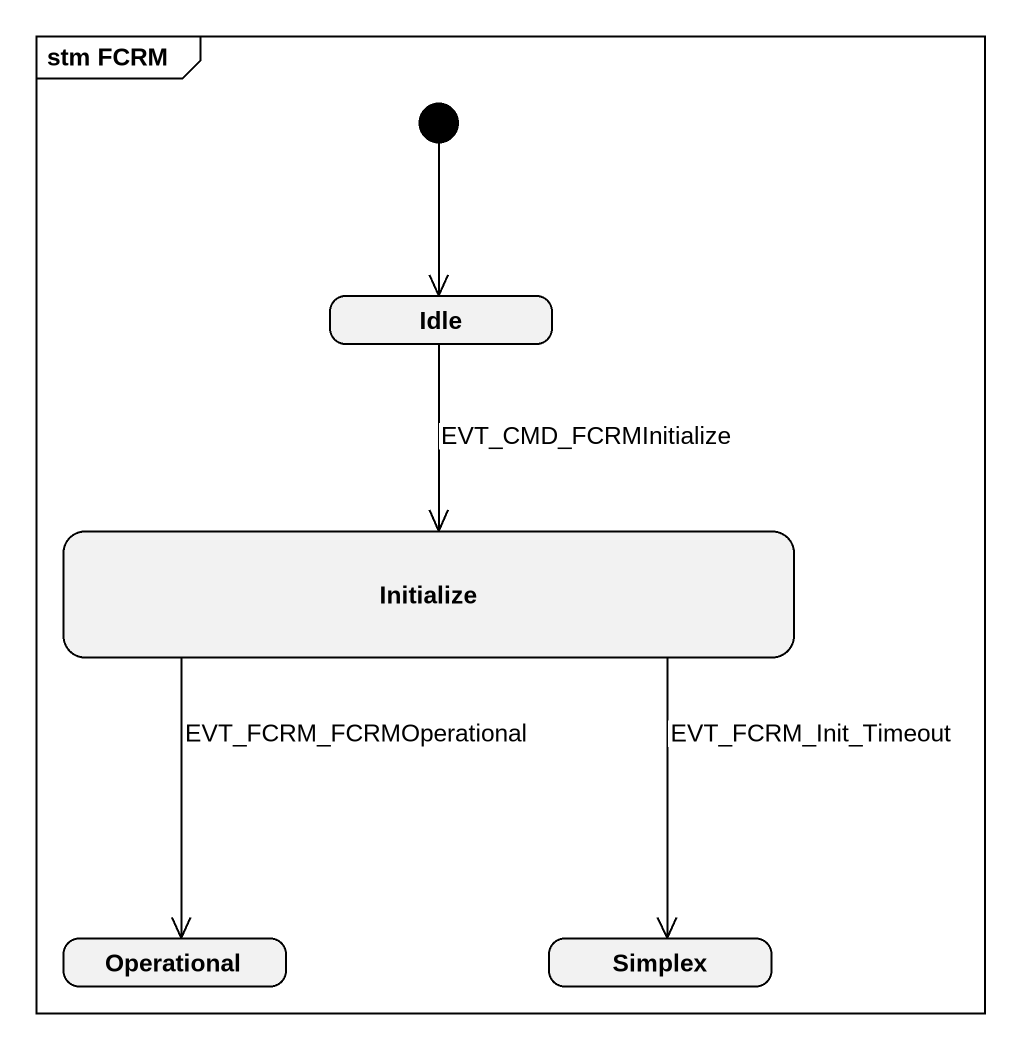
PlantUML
@startuml
mainframe stm FCRM
hide empty description
state Idle
state Initialize
state Operational
state Simplex
[*] --> Idle
Idle --> Initialize : EVT_CMD_FCRMInitialize
Initialize --> Operational : EVT_FCRM_FCRMOperational
Initialize --> Simplex : EVT_FCRM_Init_Timeout
@enduml
